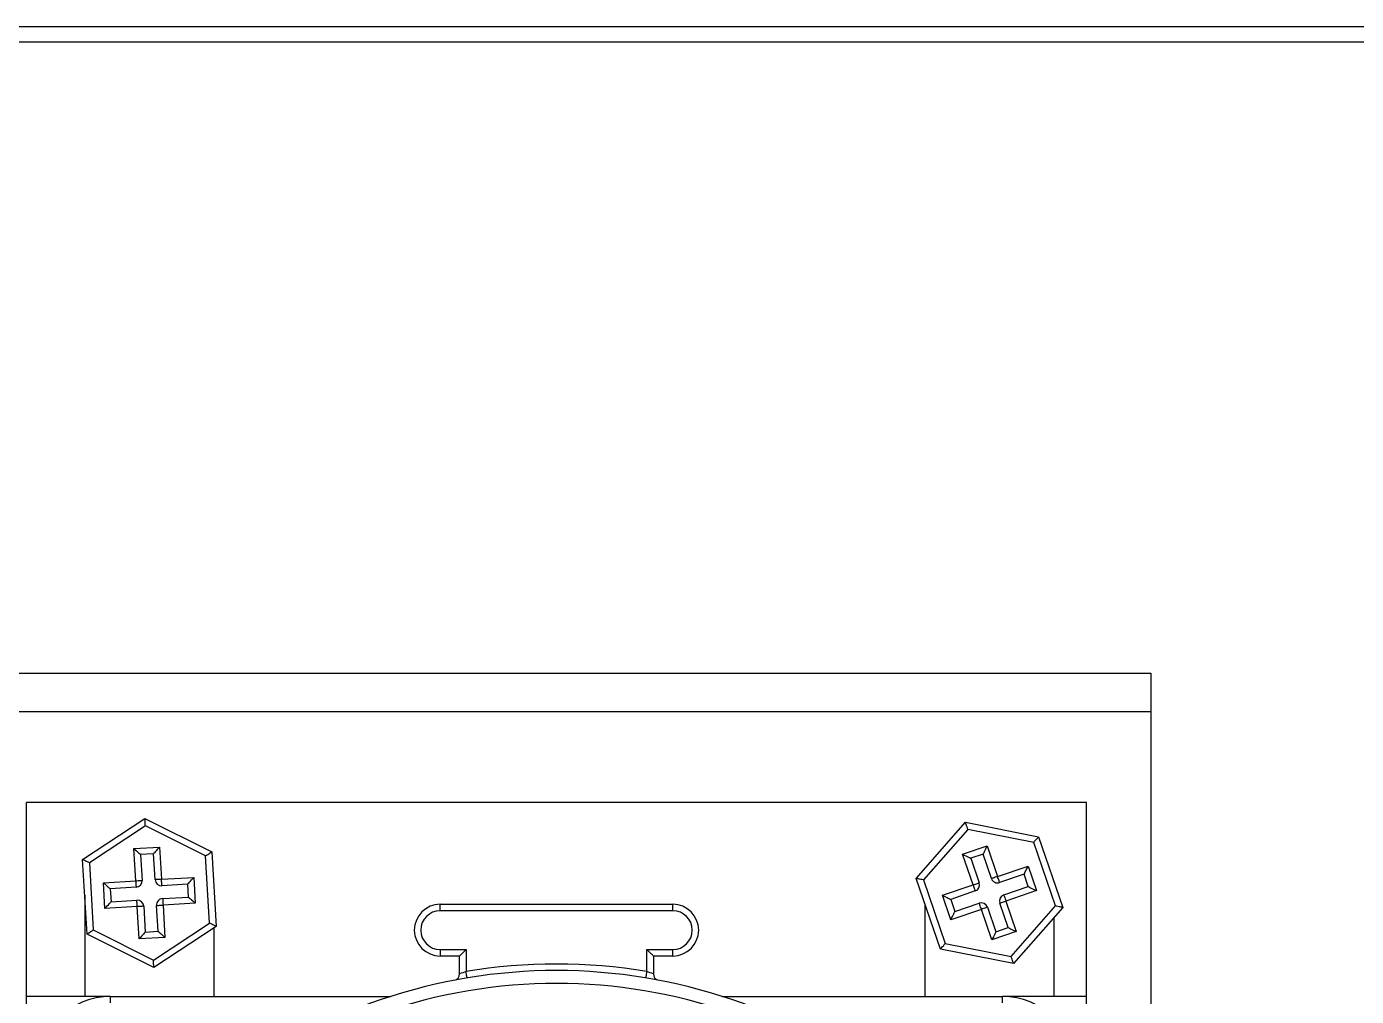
# Model space of a CAD drawing. Header units: millimetres. Extents: x 4754612 to 5801174, y 2368242 to 2777223.
# Drawn here: x 5040166.3 to 5040239.8, y 2583046 to 2583099.6 of the extents above; entities that cross this region are included whole.
import ezdxf

# ---------------------------------------------------------------- set-up
doc = ezdxf.new("R2010")
doc.units = ezdxf.units.MM
doc.header["$LTSCALE"] = 1000
doc.layers.add('(주)하나기공-LEADER', color=7, linetype='Continuous')

msp = doc.modelspace()

# ---------------------------------------------------------------- linework, layer by layer
at = {"layer": '(주)하나기공-LEADER', "color": 8, "linetype": 'ByBlock', "lineweight": -2}
for p, q in [((5040228.443, 2583061.764), (5040035.586, 2583061.764)), ((5040166.315, 2583046.05), (5040166.315, 2583056.764)), ((5040224.886, 2583056.764), (5040166.315, 2583056.764)), ((5040224.886, 2583046.05), (5040224.886, 2583056.764)), ((5040169.413, 2583053.611), (5040172.856, 2583055.881)), ((5040172.88, 2583055.469), (5040169.782, 2583053.426)), ((5040172.856, 2583055.881), (5040176.543, 2583054.035)), ((5040176.199, 2583053.808), (5040172.88, 2583055.469)), ((5040215.483, 2583052.564), (5040218.199, 2583055.668)), ((5040218.199, 2583055.668), (5040222.245, 2583054.868)), ((5040218.332, 2583055.277), (5040215.888, 2583052.484)), ((5040221.973, 2583054.558), (5040218.332, 2583055.277)), ((5040222.245, 2583054.868), (5040223.575, 2583050.964)), ((5040172.239, 2583054.217), (5040173.665, 2583054.302)), ((5040172.345, 2583052.435), (5040172.239, 2583054.217)), ((5040173.665, 2583054.302), (5040173.771, 2583052.52)), ((5040176.543, 2583054.035), (5040176.788, 2583049.918)), ((5040218.047, 2583053.9), (5040219.399, 2583054.361)), ((5040219.399, 2583054.361), (5040219.975, 2583052.671)), ((5040223.17, 2583051.044), (5040221.973, 2583054.558)), ((5040169.658, 2583049.494), (5040169.413, 2583053.611)), ((5040169.782, 2583053.426), (5040170.002, 2583049.721)), ((5040173.33, 2583053.925), (5040172.617, 2583053.882)), ((5040172.617, 2583053.882), (5040172.702, 2583052.456)), ((5040173.415, 2583052.498), (5040173.33, 2583053.925)), ((5040176.419, 2583050.103), (5040176.199, 2583053.808)), ((5040218.623, 2583052.21), (5040218.047, 2583053.9)), ((5040219.176, 2583053.908), (5040218.5, 2583053.677)), ((5040218.5, 2583053.677), (5040218.961, 2583052.325)), ((5040219.637, 2583052.556), (5040219.176, 2583053.908)), ((5040219.975, 2583052.671), (5040221.665, 2583053.247)), ((5040221.665, 2583053.247), (5040222.126, 2583051.894)), ((5040173.771, 2583052.52), (5040175.554, 2583052.626)), ((5040175.554, 2583052.626), (5040175.638, 2583051.2)), ((5040216.814, 2583048.661), (5040215.483, 2583052.564)), ((5040221.442, 2583052.793), (5040220.09, 2583052.333)), ((5040221.673, 2583052.117), (5040221.442, 2583052.793)), ((5040170.562, 2583052.329), (5040172.345, 2583052.435)), ((5040170.647, 2583050.903), (5040170.562, 2583052.329)), ((5040172.366, 2583052.078), (5040170.94, 2583051.994)), ((5040170.94, 2583051.994), (5040170.983, 2583051.28)), ((5040175.218, 2583052.248), (5040173.792, 2583052.163)), ((5040175.261, 2583051.535), (5040175.218, 2583052.248)), ((5040215.888, 2583052.484), (5040217.085, 2583048.971)), ((5040216.932, 2583051.634), (5040218.623, 2583052.21)), ((5040218.738, 2583051.872), (5040217.385, 2583051.411)), ((5040220.32, 2583051.657), (5040221.673, 2583052.117)), ((5040222.126, 2583051.894), (5040220.436, 2583051.319)), ((5040169.529, 2583051.658), (5040169.529, 2583046.05)), ((5040170.983, 2583051.28), (5040172.409, 2583051.365)), ((5040173.584, 2583049.646), (5040173.499, 2583051.072)), ((5040173.835, 2583051.45), (5040175.261, 2583051.535)), ((5040175.638, 2583051.2), (5040173.856, 2583051.094)), ((5040173.856, 2583051.094), (5040173.962, 2583049.311)), ((5040189.172, 2583050.78), (5040189.172, 2583051.137)), ((5040189.172, 2583051.137), (5040202.029, 2583051.137)), ((5040202.029, 2583050.78), (5040202.029, 2583051.137)), ((5040215.958, 2583051.172), (5040215.958, 2583046.05)), ((5040217.393, 2583050.282), (5040216.932, 2583051.634)), ((5040217.385, 2583051.411), (5040217.616, 2583050.735)), ((5040217.616, 2583050.735), (5040218.968, 2583051.196)), ((5040220.558, 2583049.851), (5040220.097, 2583051.203)), ((5040220.436, 2583051.319), (5040221.011, 2583049.628)), ((5040220.726, 2583048.251), (5040223.17, 2583051.044)), ((5040172.43, 2583051.009), (5040170.647, 2583050.903)), ((5040172.536, 2583049.226), (5040172.43, 2583051.009)), ((5040172.786, 2583051.03), (5040172.871, 2583049.604)), ((5040202.029, 2583050.78), (5040189.172, 2583050.78)), ((5040219.083, 2583050.858), (5040217.393, 2583050.282)), ((5040219.659, 2583049.167), (5040219.083, 2583050.858)), ((5040219.421, 2583050.973), (5040219.882, 2583049.621)), ((5040223.575, 2583050.964), (5040220.859, 2583047.861)), ((5040223.1, 2583046.05), (5040223.1, 2583050.422)), ((5040170.002, 2583049.721), (5040173.321, 2583048.059)), ((5040172.871, 2583049.604), (5040173.584, 2583049.646)), ((5040173.321, 2583048.059), (5040176.419, 2583050.103)), ((5040176.788, 2583049.918), (5040173.345, 2583047.648)), ((5040176.672, 2583046.05), (5040176.672, 2583049.841)), ((5040221.011, 2583049.628), (5040219.659, 2583049.167)), ((5040219.882, 2583049.621), (5040220.558, 2583049.851)), ((5040173.345, 2583047.648), (5040169.658, 2583049.494)), ((5040173.962, 2583049.311), (5040172.536, 2583049.226)), ((5040217.085, 2583048.971), (5040220.726, 2583048.251)), ((5040189.172, 2583048.637), (5040190.6, 2583048.637)), ((5040189.172, 2583048.637), (5040189.172, 2583048.28)), ((5040190.243, 2583048.28), (5040189.172, 2583048.28)), ((5040190.6, 2583048.637), (5040190.243, 2583048.28)), ((5040190.243, 2583047.293), (5040190.243, 2583048.28)), ((5040190.6, 2583048.637), (5040190.6, 2583047.421)), ((5040200.6, 2583047.421), (5040200.6, 2583048.637)), ((5040200.6, 2583048.637), (5040202.029, 2583048.637)), ((5040200.958, 2583048.28), (5040200.958, 2583047.293)), ((5040202.029, 2583048.28), (5040200.958, 2583048.28)), ((5040202.029, 2583048.28), (5040202.029, 2583048.637)), ((5040220.859, 2583047.861), (5040216.814, 2583048.661)), ((5040166.315, 2583023.986), (5040166.315, 2583046.05)), ((5040170.958, 2583046.05), (5040166.315, 2583046.05)), ((5040170.958, 2583045.693), (5040170.958, 2583046.05)), ((5040170.958, 2583046.05), (5040186.453, 2583046.05)), ((5040204.748, 2583046.05), (5040220.243, 2583046.05)), ((5040224.886, 2583046.05), (5040220.243, 2583046.05)), ((5040220.243, 2583045.693), (5040220.243, 2583046.05)), ((5040224.886, 2583023.986), (5040224.886, 2583046.05))]:
    msp.add_line(p, q, dxfattribs=at)
at = {"layer": '(주)하나기공-LEADER', "color": 4}
msp.add_lwpolyline([(5040312.443, 2583098.764), (5040013.3, 2583098.764), (5040013.3, 2583099.621), (5040013.3, 2583099.621), (5040312.443, 2583099.621)], dxfattribs=at)
at = {"layer": '(주)하나기공-LEADER', "color": 8, "linetype": 'ByBlock', "lineweight": -2}
msp.add_lwpolyline([(5040228.443, 2582958.907), (5040035.586, 2582958.907), (5040035.586, 2583061.764), (5040035.586, 2583063.907), (5040228.443, 2583063.907), (5040228.443, 2583061.764)], close=True, dxfattribs=at)
for points in [[(5040172.88, 2583055.469), (5040172.875, 2583055.55), (5040172.871, 2583055.627), (5040172.866, 2583055.698), (5040172.863, 2583055.76), (5040172.86, 2583055.812), (5040172.857, 2583055.85), (5040172.856, 2583055.873), (5040172.856, 2583055.881)], [(5040218.332, 2583055.277), (5040218.306, 2583055.354), (5040218.281, 2583055.427), (5040218.258, 2583055.494), (5040218.238, 2583055.553), (5040218.221, 2583055.602), (5040218.209, 2583055.638), (5040218.201, 2583055.66), (5040218.199, 2583055.668)], [(5040221.973, 2583054.558), (5040222.026, 2583054.618), (5040222.077, 2583054.676), (5040222.124, 2583054.73), (5040222.165, 2583054.777), (5040222.199, 2583054.816), (5040222.224, 2583054.844), (5040222.239, 2583054.862), (5040222.245, 2583054.868)], [(5040172.239, 2583054.217), (5040172.313, 2583054.152), (5040172.384, 2583054.089), (5040172.449, 2583054.031), (5040172.506, 2583053.98), (5040172.553, 2583053.939), (5040172.588, 2583053.908), (5040172.609, 2583053.889), (5040172.617, 2583053.882)], [(5040173.665, 2583054.302), (5040173.6, 2583054.229), (5040173.537, 2583054.158), (5040173.479, 2583054.092), (5040173.428, 2583054.035), (5040173.386, 2583053.988), (5040173.355, 2583053.953), (5040173.336, 2583053.932), (5040173.33, 2583053.925)], [(5040176.199, 2583053.808), (5040176.266, 2583053.852), (5040176.331, 2583053.894), (5040176.39, 2583053.934), (5040176.442, 2583053.968), (5040176.485, 2583053.996), (5040176.517, 2583054.017), (5040176.537, 2583054.03), (5040176.543, 2583054.035)], [(5040219.399, 2583054.361), (5040219.355, 2583054.273), (5040219.313, 2583054.188), (5040219.275, 2583054.109), (5040219.241, 2583054.041), (5040219.213, 2583053.984), (5040219.193, 2583053.942), (5040219.18, 2583053.916), (5040219.176, 2583053.908)], [(5040169.782, 2583053.426), (5040169.71, 2583053.462), (5040169.641, 2583053.497), (5040169.577, 2583053.528), (5040169.521, 2583053.556), (5040169.475, 2583053.579), (5040169.441, 2583053.596), (5040169.42, 2583053.607), (5040169.413, 2583053.611)], [(5040218.047, 2583053.9), (5040218.135, 2583053.857), (5040218.22, 2583053.815), (5040218.298, 2583053.776), (5040218.367, 2583053.743), (5040218.423, 2583053.715), (5040218.465, 2583053.694), (5040218.491, 2583053.682), (5040218.5, 2583053.677)], [(5040221.442, 2583052.793), (5040221.446, 2583052.802), (5040221.459, 2583052.828), (5040221.48, 2583052.87), (5040221.507, 2583052.926), (5040221.541, 2583052.995), (5040221.58, 2583053.073), (5040221.622, 2583053.158), (5040221.665, 2583053.247)], [(5040173.771, 2583052.52), (5040173.702, 2583052.516), (5040173.635, 2583052.512), (5040173.573, 2583052.508), (5040173.519, 2583052.505), (5040173.475, 2583052.502), (5040173.442, 2583052.5), (5040173.421, 2583052.499), (5040173.415, 2583052.498)], [(5040173.792, 2583052.163), (5040173.792, 2583052.17), (5040173.791, 2583052.19), (5040173.789, 2583052.223), (5040173.786, 2583052.268), (5040173.783, 2583052.322), (5040173.779, 2583052.383), (5040173.775, 2583052.45), (5040173.771, 2583052.52)], [(5040175.218, 2583052.248), (5040175.225, 2583052.255), (5040175.244, 2583052.277), (5040175.275, 2583052.312), (5040175.317, 2583052.359), (5040175.367, 2583052.416), (5040175.425, 2583052.481), (5040175.488, 2583052.552), (5040175.554, 2583052.626)], [(5040215.888, 2583052.484), (5040215.809, 2583052.5), (5040215.733, 2583052.515), (5040215.663, 2583052.529), (5040215.602, 2583052.541), (5040215.552, 2583052.551), (5040215.514, 2583052.558), (5040215.491, 2583052.563), (5040215.483, 2583052.564)], [(5040219.975, 2583052.671), (5040219.909, 2583052.648), (5040219.845, 2583052.627), (5040219.787, 2583052.607), (5040219.736, 2583052.589), (5040219.694, 2583052.575), (5040219.662, 2583052.564), (5040219.643, 2583052.558), (5040219.637, 2583052.556)], [(5040220.09, 2583052.333), (5040220.088, 2583052.339), (5040220.081, 2583052.358), (5040220.071, 2583052.39), (5040220.056, 2583052.432), (5040220.039, 2583052.483), (5040220.019, 2583052.541), (5040219.997, 2583052.605), (5040219.975, 2583052.671)], [(5040170.562, 2583052.329), (5040170.636, 2583052.263), (5040170.707, 2583052.201), (5040170.772, 2583052.143), (5040170.83, 2583052.092), (5040170.877, 2583052.05), (5040170.911, 2583052.019), (5040170.933, 2583052), (5040170.94, 2583051.994)], [(5040172.345, 2583052.435), (5040172.415, 2583052.439), (5040172.481, 2583052.443), (5040172.543, 2583052.447), (5040172.597, 2583052.45), (5040172.641, 2583052.452), (5040172.674, 2583052.454), (5040172.695, 2583052.456), (5040172.702, 2583052.456)], [(5040172.345, 2583052.435), (5040172.349, 2583052.365), (5040172.353, 2583052.298), (5040172.357, 2583052.237), (5040172.36, 2583052.183), (5040172.363, 2583052.138), (5040172.365, 2583052.105), (5040172.366, 2583052.085), (5040172.366, 2583052.078)], [(5040218.623, 2583052.21), (5040218.688, 2583052.232), (5040218.752, 2583052.254), (5040218.81, 2583052.274), (5040218.862, 2583052.291), (5040218.904, 2583052.306), (5040218.935, 2583052.316), (5040218.954, 2583052.323), (5040218.961, 2583052.325)], [(5040218.623, 2583052.21), (5040218.645, 2583052.144), (5040218.667, 2583052.081), (5040218.687, 2583052.022), (5040218.704, 2583051.971), (5040218.718, 2583051.929), (5040218.729, 2583051.898), (5040218.735, 2583051.878), (5040218.738, 2583051.872)], [(5040221.673, 2583052.117), (5040221.681, 2583052.113), (5040221.707, 2583052.1), (5040221.749, 2583052.08), (5040221.805, 2583052.052), (5040221.874, 2583052.018), (5040221.952, 2583051.98), (5040222.037, 2583051.938), (5040222.126, 2583051.894)], [(5040170.647, 2583050.903), (5040170.713, 2583050.976), (5040170.776, 2583051.047), (5040170.834, 2583051.113), (5040170.884, 2583051.17), (5040170.926, 2583051.217), (5040170.957, 2583051.252), (5040170.976, 2583051.273), (5040170.983, 2583051.28)], [(5040172.43, 2583051.009), (5040172.426, 2583051.078), (5040172.422, 2583051.145), (5040172.418, 2583051.207), (5040172.415, 2583051.261), (5040172.412, 2583051.305), (5040172.41, 2583051.338), (5040172.409, 2583051.358), (5040172.409, 2583051.365)], [(5040173.499, 2583051.072), (5040173.506, 2583051.073), (5040173.527, 2583051.074), (5040173.559, 2583051.076), (5040173.604, 2583051.079), (5040173.658, 2583051.082), (5040173.719, 2583051.086), (5040173.786, 2583051.089), (5040173.856, 2583051.094)], [(5040173.835, 2583051.45), (5040173.835, 2583051.443), (5040173.836, 2583051.423), (5040173.838, 2583051.39), (5040173.841, 2583051.346), (5040173.844, 2583051.292), (5040173.848, 2583051.23), (5040173.852, 2583051.163), (5040173.856, 2583051.094)], [(5040175.261, 2583051.535), (5040175.268, 2583051.529), (5040175.289, 2583051.509), (5040175.324, 2583051.478), (5040175.371, 2583051.437), (5040175.429, 2583051.386), (5040175.494, 2583051.328), (5040175.565, 2583051.265), (5040175.638, 2583051.2)], [(5040216.932, 2583051.634), (5040217.021, 2583051.591), (5040217.106, 2583051.549), (5040217.184, 2583051.51), (5040217.253, 2583051.476), (5040217.309, 2583051.449), (5040217.351, 2583051.428), (5040217.377, 2583051.415), (5040217.385, 2583051.411)], [(5040219.083, 2583050.858), (5040219.061, 2583050.924), (5040219.039, 2583050.987), (5040219.019, 2583051.046), (5040219.002, 2583051.097), (5040218.988, 2583051.139), (5040218.977, 2583051.17), (5040218.97, 2583051.189), (5040218.968, 2583051.196)], [(5040220.097, 2583051.203), (5040220.104, 2583051.206), (5040220.123, 2583051.212), (5040220.154, 2583051.223), (5040220.196, 2583051.237), (5040220.248, 2583051.255), (5040220.306, 2583051.274), (5040220.37, 2583051.296), (5040220.436, 2583051.319)], [(5040220.32, 2583051.657), (5040220.323, 2583051.65), (5040220.329, 2583051.631), (5040220.34, 2583051.6), (5040220.354, 2583051.558), (5040220.372, 2583051.506), (5040220.391, 2583051.448), (5040220.413, 2583051.384), (5040220.436, 2583051.319)], [(5040223.575, 2583050.964), (5040223.568, 2583050.966), (5040223.55, 2583050.969), (5040223.52, 2583050.975), (5040223.48, 2583050.983), (5040223.43, 2583050.993), (5040223.372, 2583051.004), (5040223.308, 2583051.017), (5040223.24, 2583051.03), (5040223.17, 2583051.044)], [(5040172.786, 2583051.03), (5040172.779, 2583051.03), (5040172.759, 2583051.028), (5040172.726, 2583051.026), (5040172.682, 2583051.024), (5040172.628, 2583051.021), (5040172.566, 2583051.017), (5040172.499, 2583051.013), (5040172.43, 2583051.009)], [(5040217.393, 2583050.282), (5040217.436, 2583050.37), (5040217.478, 2583050.455), (5040217.517, 2583050.534), (5040217.551, 2583050.602), (5040217.578, 2583050.659), (5040217.599, 2583050.701), (5040217.612, 2583050.726), (5040217.616, 2583050.735)], [(5040219.421, 2583050.973), (5040219.415, 2583050.971), (5040219.396, 2583050.964), (5040219.364, 2583050.954), (5040219.322, 2583050.939), (5040219.271, 2583050.922), (5040219.213, 2583050.902), (5040219.149, 2583050.88), (5040219.083, 2583050.858)], [(5040169.658, 2583049.494), (5040169.664, 2583049.498), (5040169.684, 2583049.511), (5040169.716, 2583049.532), (5040169.759, 2583049.56), (5040169.811, 2583049.595), (5040169.87, 2583049.634), (5040169.935, 2583049.677), (5040170.002, 2583049.721)], [(5040172.871, 2583049.604), (5040172.865, 2583049.597), (5040172.846, 2583049.575), (5040172.815, 2583049.54), (5040172.773, 2583049.493), (5040172.722, 2583049.436), (5040172.664, 2583049.371), (5040172.601, 2583049.3), (5040172.536, 2583049.226)], [(5040173.584, 2583049.646), (5040173.591, 2583049.64), (5040173.613, 2583049.621), (5040173.648, 2583049.59), (5040173.695, 2583049.548), (5040173.752, 2583049.497), (5040173.817, 2583049.439), (5040173.888, 2583049.376), (5040173.962, 2583049.311)], [(5040176.788, 2583049.918), (5040176.782, 2583049.921), (5040176.766, 2583049.929), (5040176.739, 2583049.943), (5040176.702, 2583049.961), (5040176.656, 2583049.984), (5040176.604, 2583050.01), (5040176.545, 2583050.039), (5040176.483, 2583050.071), (5040176.419, 2583050.103)], [(5040219.882, 2583049.621), (5040219.878, 2583049.612), (5040219.865, 2583049.586), (5040219.845, 2583049.544), (5040219.817, 2583049.488), (5040219.783, 2583049.419), (5040219.745, 2583049.341), (5040219.703, 2583049.256), (5040219.659, 2583049.167)], [(5040220.558, 2583049.851), (5040220.567, 2583049.847), (5040220.593, 2583049.834), (5040220.635, 2583049.814), (5040220.691, 2583049.786), (5040220.76, 2583049.752), (5040220.838, 2583049.714), (5040220.923, 2583049.672), (5040221.011, 2583049.628)], [(5040216.814, 2583048.661), (5040216.819, 2583048.667), (5040216.834, 2583048.684), (5040216.859, 2583048.713), (5040216.893, 2583048.751), (5040216.934, 2583048.798), (5040216.981, 2583048.852), (5040217.032, 2583048.91), (5040217.085, 2583048.971)], [(5040200.958, 2583048.28), (5040200.951, 2583048.287), (5040200.93, 2583048.308), (5040200.897, 2583048.341), (5040200.853, 2583048.385), (5040200.799, 2583048.439), (5040200.737, 2583048.501), (5040200.67, 2583048.568), (5040200.6, 2583048.637)], [(5040220.859, 2583047.861), (5040220.857, 2583047.868), (5040220.849, 2583047.89), (5040220.837, 2583047.926), (5040220.82, 2583047.975), (5040220.8, 2583048.034), (5040220.777, 2583048.102), (5040220.752, 2583048.175), (5040220.726, 2583048.251)], [(5040173.345, 2583047.648), (5040173.345, 2583047.656), (5040173.343, 2583047.679), (5040173.341, 2583047.717), (5040173.338, 2583047.768), (5040173.334, 2583047.831), (5040173.33, 2583047.902), (5040173.326, 2583047.979), (5040173.321, 2583048.059)], [(5040190.659, 2583047.069), (5040190.658, 2583047.076), (5040190.655, 2583047.096), (5040190.649, 2583047.128), (5040190.642, 2583047.172), (5040190.633, 2583047.225), (5040190.623, 2583047.286), (5040190.612, 2583047.352), (5040190.6, 2583047.421)], [(5040200.542, 2583047.069), (5040200.543, 2583047.076), (5040200.546, 2583047.096), (5040200.552, 2583047.128), (5040200.559, 2583047.172), (5040200.568, 2583047.225), (5040200.578, 2583047.286), (5040200.589, 2583047.352), (5040200.6, 2583047.421)]]:
    msp.add_lwpolyline(points, dxfattribs=at)
for centre, radius, start, end in [((5040219.975, 2583052.671), 0.357, 198.81649, 288.81649), ((5040172.345, 2583052.435), 0.357, 273.40405, 3.40405), ((5040173.771, 2583052.52), 0.357, 183.40405, 273.40405), ((5040218.623, 2583052.21), 0.357, 288.81649, 18.81649), ((5040172.43, 2583051.009), 0.357, 3.40405, 93.40405), ((5040173.856, 2583051.094), 0.357, 93.40405, 183.40405), ((5040189.172, 2583049.709), 1.429, 90, 270), ((5040202.029, 2583049.709), 1.429, 270, 90), ((5040219.083, 2583050.858), 0.357, 18.81649, 108.81649), ((5040220.436, 2583051.319), 0.357, 108.81649, 198.81649), ((5040189.172, 2583049.709), 1.071, 90, 270), ((5040202.029, 2583049.709), 1.071, 270, 90), ((5040195.6, 2583017.479), 30, 51.83714, 128.16286), ((5040193.37, 2583039.136), 8.736, 108.48293, 110.97154), ((5040195.6, 2583017.479), 30.357, 80.51985, 99.48015), ((5040197.845, 2583039.174), 8.695, 69.02264, 71.52288), ((5040195.6, 2583017.479), 29.286, 51.14106, 128.85894), ((5040189.886, 2583047.293), 0.357, 280.84982, 0), ((5040201.315, 2583047.293), 0.357, 180, 259.15018), ((5040170.958, 2583042.121), 3.929, 90, 180), ((5040220.243, 2583042.121), 3.929, 0, 90)]:
    msp.add_arc(centre, radius, start, end, dxfattribs=at)

doc.saveas('drawing.dxf')
